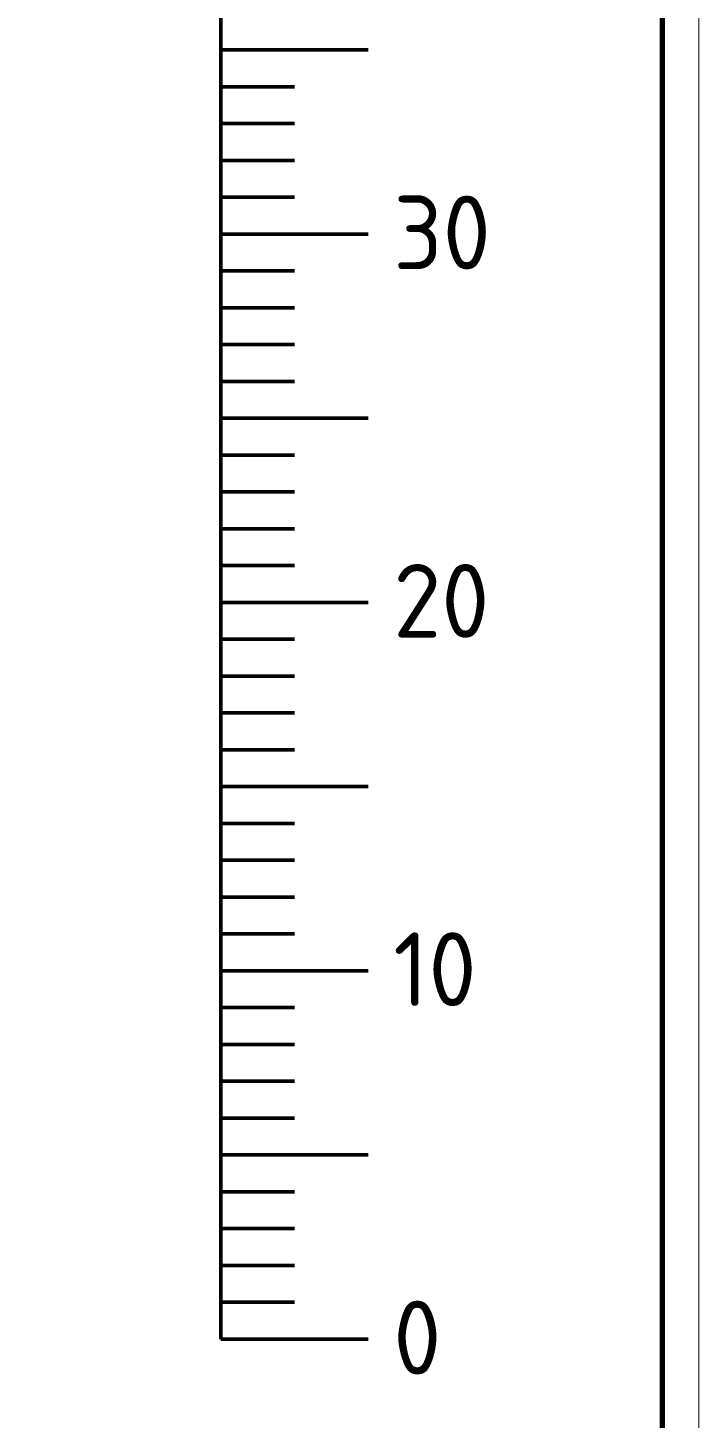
# Model space of a CAD drawing. Header units: millimetres. Extents: x 0 to 841, y 0 to 594.
# Drawn here: x 749.9 to 841, y 244.7 to 433.4 of the extents above; entities that cross this region are included whole.
import ezdxf

# ---------------------------------------------------------------- set-up
doc = ezdxf.new("R2010")
doc.units = ezdxf.units.MM
doc.layers.get('0').update_dxf_attribs({"lineweight": 50})
doc.layers.add('Sheet', color=255, linetype='Continuous')
doc.styles.add('Gost', font='GOST type B.ttf')

msp = doc.modelspace()

# ---------------------------------------------------------------- linework, layer by layer
at = {"lineweight": 50}
for p, q in [((776.09, 255.43), (776.09, 533.89)), ((776.09, 430.43), (796.09, 430.43)), ((776.09, 425.43), (786.09, 425.43)), ((776.09, 420.43), (786.09, 420.43)), ((776.09, 415.43), (786.09, 415.43)), ((776.09, 410.43), (786.09, 410.43)), ((776.09, 405.43), (796.09, 405.43)), ((776.09, 400.43), (786.09, 400.43)), ((776.09, 395.43), (786.09, 395.43)), ((776.09, 390.43), (786.09, 390.43)), ((776.09, 385.43), (786.09, 385.43)), ((776.09, 380.43), (796.09, 380.43)), ((776.09, 375.43), (786.09, 375.43)), ((776.09, 370.43), (786.09, 370.43)), ((776.09, 365.43), (786.09, 365.43)), ((776.09, 360.43), (786.09, 360.43)), ((776.09, 355.43), (796.09, 355.43)), ((776.09, 350.43), (786.09, 350.43)), ((776.09, 345.43), (786.09, 345.43)), ((776.09, 340.43), (786.09, 340.43)), ((776.09, 335.43), (786.09, 335.43)), ((776.09, 330.43), (796.09, 330.43)), ((776.09, 325.43), (786.09, 325.43)), ((776.09, 320.43), (786.09, 320.43)), ((776.09, 315.43), (786.09, 315.43)), ((776.09, 310.43), (786.09, 310.43)), ((776.09, 305.43), (796.09, 305.43)), ((776.09, 300.43), (786.09, 300.43)), ((776.09, 295.43), (786.09, 295.43)), ((776.09, 290.43), (786.09, 290.43)), ((776.09, 285.43), (786.09, 285.43)), ((776.09, 275.43), (776.09, 280.43)), ((776.09, 280.43), (796.09, 280.43)), ((776.09, 275.43), (786.09, 275.43)), ((776.09, 270.43), (786.09, 270.43)), ((776.09, 265.43), (786.09, 265.43)), ((776.09, 255.43), (776.09, 260.43)), ((776.09, 260.43), (786.09, 260.43)), ((776.09, 255.43), (796.09, 255.43))]:
    msp.add_line(p, q, dxfattribs=at)
at = {"layer": 'Sheet'}
for points, const_width in [([(0, 594), (840.96, 594), (840.96, 0.04), (0, 0.04), (0, 594)], 0.0991), ([(836, 5), (836, 589)], 0.749)]:
    msp.add_lwpolyline(points, dxfattribs=dict(at, const_width=const_width))

# ---------------------------------------------------------------- texts
at = {"lineweight": 50, "char_height": 10, "attachment_point": 1, "style": 'Gost'}
for s, insert in [('30', (799.49, 410.64)), ('20', (799.49, 360.64)), ('10', (799.49, 310.64)), ('0', (799.49, 260.64))]:
    msp.add_mtext(s, dxfattribs=dict(at, insert=insert))

doc.saveas('drawing.dxf')
